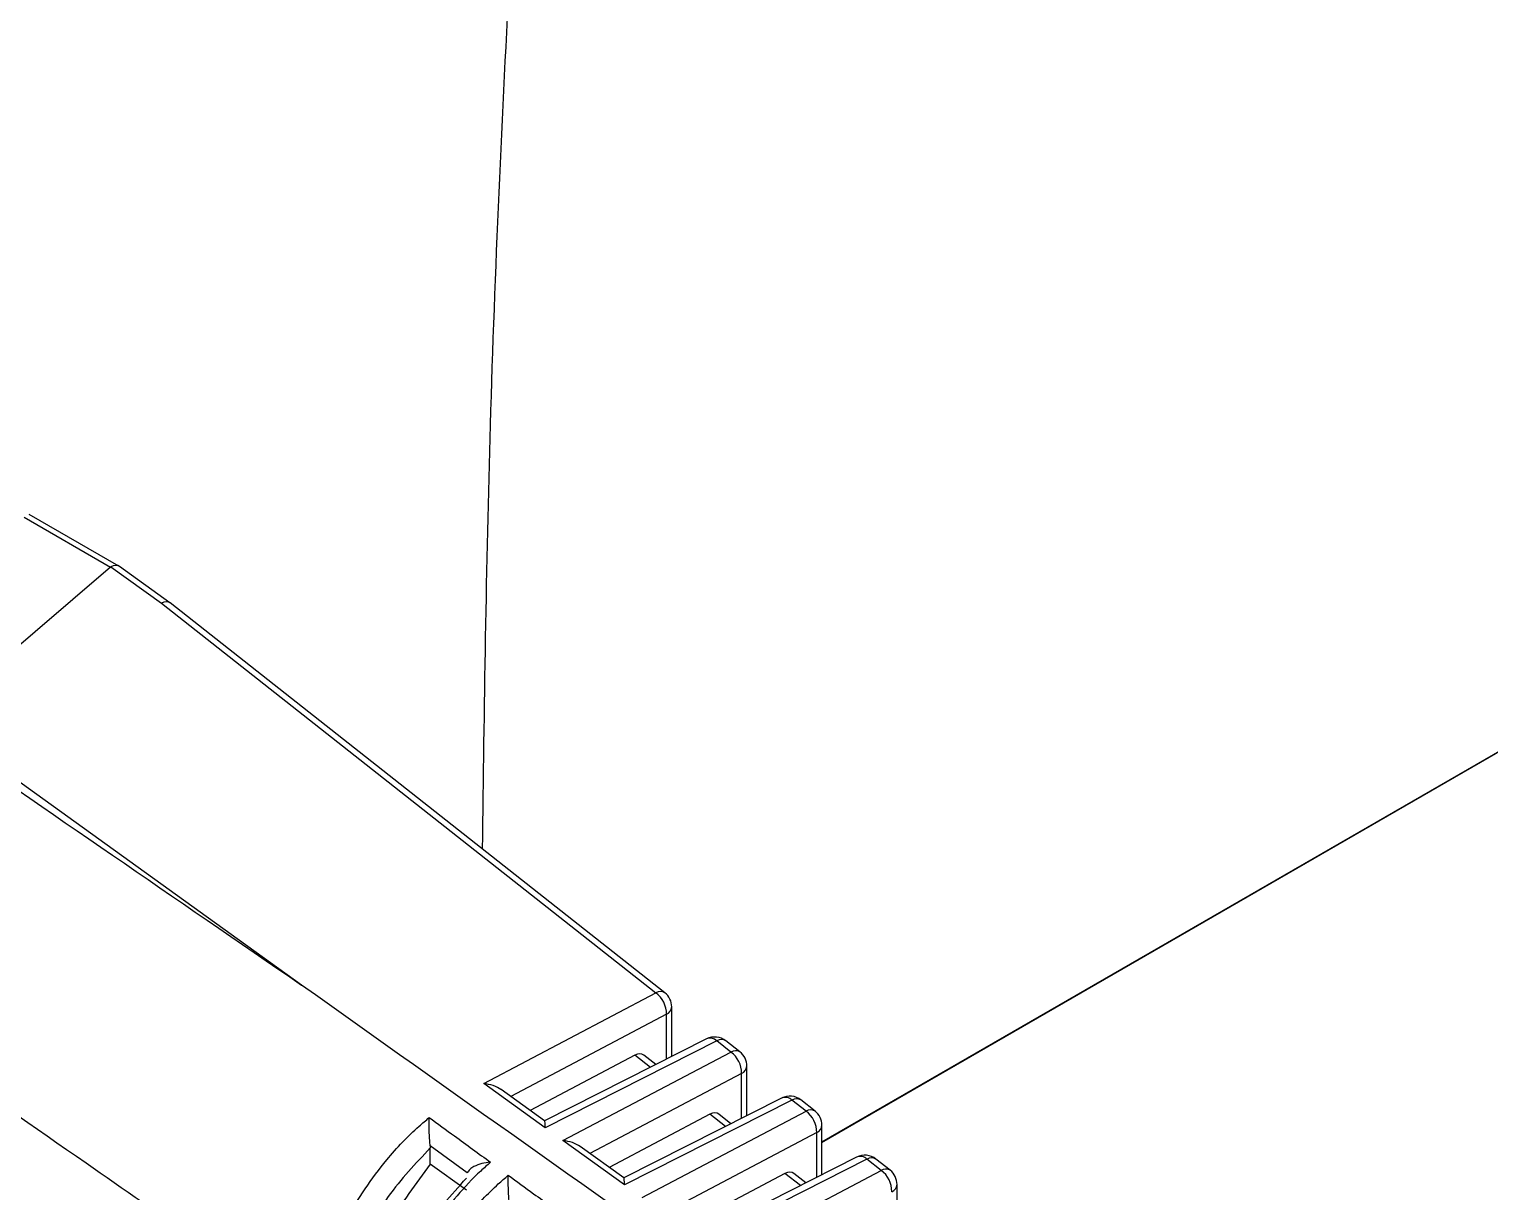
# Model space of a CAD drawing. Extents: x 7 to 135, y 1 to 99.
# Drawn here: x 21.855 to 22.663, y 12.37 to 13.013 of the extents above; entities that cross this region are included whole.
import ezdxf

# ---------------------------------------------------------------- set-up
doc = ezdxf.new("R2010")
doc.units = 0
doc.header["$MEASUREMENT"] = 0
doc.layers.add('OBJECT', color=7, linetype='CONTINUOUS')

msp = doc.modelspace()

# ---------------------------------------------------------------- linework, layer by layer
at = {"layer": 'OBJECT'}
for p, q in [((22.29346, 12.39732), (22.94844, 12.77543)), ((22.29346, 12.39703), (22.94868, 12.77529)), ((21.90453, 12.71588), (21.85488, 12.74454)), ((21.85202, 12.74302), (21.89986, 12.7154)), ((21.89986, 12.7154), (21.80228, 12.63166)), ((21.90003, 12.71551), (21.92797, 12.69542)), ((21.93271, 12.69563), (21.90478, 12.71572)), ((21.92797, 12.69542), (22.2016, 12.47982)), ((22.20655, 12.47986), (21.9328, 12.69556)), ((22.00551, 12.48415), (21.80147, 12.63087)), ((22.10632, 12.42959), (22.2016, 12.47982)), ((22.21037, 12.44458), (22.21037, 12.47201)), ((22.2075, 12.46796), (22.12124, 12.42248)), ((22.2075, 12.44313), (22.2075, 12.46796)), ((22.22963, 12.45432), (22.13999, 12.409)), ((22.23537, 12.45321), (22.14032, 12.40514)), ((22.24314, 12.44708), (22.23537, 12.45321)), ((22.2481, 12.44713), (22.24033, 12.45325)), ((22.18992, 12.44536), (22.13194, 12.41479)), ((22.15016, 12.39806), (22.24314, 12.44708)), ((22.19852, 12.43859), (22.18992, 12.44536)), ((22.20157, 12.44013), (22.19487, 12.44541)), ((22.25191, 12.41189), (22.25191, 12.43927)), ((22.14032, 12.40514), (22.10632, 12.42959)), ((22.24904, 12.43523), (22.16508, 12.39096)), ((22.24904, 12.41044), (22.24904, 12.43523)), ((22.14003, 12.40897), (22.11589, 12.42633)), ((22.27113, 12.42161), (22.18383, 12.37747)), ((22.23147, 12.41263), (22.17578, 12.38327)), ((22.27688, 12.4205), (22.18416, 12.37362)), ((22.194, 12.36654), (22.28469, 12.41435)), ((22.24002, 12.40588), (22.23147, 12.41263)), ((22.24308, 12.40743), (22.23642, 12.41268)), ((22.28469, 12.41435), (22.27688, 12.4205)), ((22.28964, 12.41439), (22.28184, 12.42054)), ((22.29346, 12.37921), (22.29346, 12.40654)), ((22.18416, 12.37362), (22.15016, 12.39806)), ((22.29059, 12.40249), (22.20892, 12.35943)), ((22.29059, 12.37776), (22.29059, 12.40249)), ((22.09724, 12.38024), (22.07668, 12.39516)), ((22.07674, 12.38501), (22.07674, 12.39401)), ((22.18387, 12.37745), (22.15973, 12.39481)), ((22.31264, 12.38891), (22.22767, 12.34595)), ((22.09672, 12.37065), (22.07674, 12.38501)), ((22.31838, 12.3878), (22.228, 12.34209)), ((22.23784, 12.33501), (22.32623, 12.38161)), ((22.32623, 12.38161), (22.31838, 12.3878)), ((22.33119, 12.38166), (22.32334, 12.38784)), ((22.27301, 12.37989), (22.21962, 12.35174)), ((22.28153, 12.37318), (22.27301, 12.37989)), ((22.28458, 12.37472), (22.27796, 12.37994)), ((22.335, 12.34652), (22.335, 12.3738))]:
    msp.add_line(p, q, dxfattribs=at)
for centre, radius, start, end in [((22.20411, 12.47599), 0.00458, 57.76, 123.26558), ((22.19265, 12.46796), 0.01485, 359.98592, 52.94112), ((22.20037, 12.47201), 0.01, 0, 51.76391), ((22.20547, 12.47244), 0.00492, 294.38928, 354.96466), ((22.23414, 12.44539), 0.01, 51.76391, 116.82239), ((22.23164, 12.44935), 0.00536, 45.95681, 112.09575), ((22.23788, 12.44937), 0.00458, 57.76219, 123.25794), ((22.24565, 12.44325), 0.00458, 57.75459, 123.27099), ((22.23419, 12.43523), 0.01485, 359.98238, 52.94465), ((22.24191, 12.43927), 0.01, 0, 51.76391), ((22.24701, 12.4397), 0.00492, 294.38928, 354.96466), ((22.27565, 12.41269), 0.01, 51.76391, 116.82239), ((22.27315, 12.41665), 0.00536, 45.95709, 112.09546), ((22.27939, 12.41667), 0.00458, 57.76244, 123.26314), ((22.2872, 12.41052), 0.00458, 57.76377, 123.26457), ((22.27574, 12.4025), 0.01485, 359.98284, 52.94466), ((22.28346, 12.40654), 0.01, 0, 51.76391), ((22.28856, 12.40697), 0.00492, 294.38605, 354.96789), ((22.31715, 12.37999), 0.01, 51.76391, 116.82239), ((22.31466, 12.38394), 0.00536, 45.95784, 112.08933), ((22.3209, 12.38396), 0.00458, 57.76348, 123.2607), ((22.32874, 12.37778), 0.00458, 57.76244, 123.26314), ((22.31728, 12.36976), 0.01485, 359.98326, 52.94378), ((22.325, 12.3738), 0.01, 0, 51.76391), ((22.3301, 12.37423), 0.00492, 294.38605, 354.96789)]:
    msp.add_arc(centre, radius, start, end, dxfattribs=at)
for centre, major_axis, ratio, start_param, end_param in [((21.95733, 12.67385), (0.05758, -0.04142), 0.099986, 3.091167, 3.117347), ((21.89923, 12.70739), (0.00543, 0.00841), 0.541118, 6.256151, 7.043177), ((21.92674, 12.68761), (0.00602, 0.00799), 0.518549, 6.271793, 7.081603), ((20.41842, 15.51601), (13.53481, -9.64878), 0.094709, 4.881554, 4.897066), ((22.18951, 12.4369), (0.00494, 0.00879), 0.568104, 6.194257, 7.004066), ((22.10509, 12.42178), (0.01406, -0.00097), 0.559485, 0.734923, 1.521949), ((22.23106, 12.40417), (0.00494, 0.00879), 0.568104, 6.194257, 7.004066), ((22.13908, 12.39733), (0.00091, 0.01165), 0.071971, 5.452479, 6.239505), ((22.14893, 12.39025), (0.01406, -0.00097), 0.559485, 0.734923, 1.521949), ((22.2726, 12.37143), (0.00494, 0.00879), 0.568104, 6.194257, 7.004066), ((22.18292, 12.36581), (0.00091, 0.01165), 0.071971, 5.452479, 6.239505)]:
    msp.add_ellipse(centre, major_axis=major_axis, ratio=ratio, start_param=start_param, end_param=end_param, dxfattribs=at)
for points, knots in [([(22.10567, 12.55936), (22.10671, 12.63736), (22.11004, 12.88453), (22.12594, 13.13835), (22.13683, 13.31206)], [0, 0, 0, 0, 0.315612, 1, 1, 1, 1]), ([(21.71416, 12.50564), (21.77153, 12.46565), (21.8702, 12.39686), (21.96906, 12.32818), (22.01044, 12.29943)], [0, 0, 0, 0, 0.581449, 1, 1, 1, 1]), ([(22.51147, 12.12827), (22.50737, 12.13112), (22.48689, 12.14537), (22.40091, 12.20528), (22.23561, 12.32066), (22.08817, 12.42542), (22.00551, 12.48415)], [0, 0, 0, 0, 0.024148, 0.120739, 0.507103, 1, 1, 1, 1]), ([(22.01044, 12.29943), (22.01175, 12.3054), (22.01569, 12.32341), (22.029, 12.35458), (22.0494, 12.38481), (22.06616, 12.4024), (22.07431, 12.40925), (22.0762, 12.41084)], [0, 0, 0, 0, 0.147377, 0.444496, 0.741155, 0.94022, 1, 1, 1, 1]), ([(22.07668, 12.39516), (22.07659, 12.39617), (22.07639, 12.39842), (22.07619, 12.40277), (22.07613, 12.40706), (22.07617, 12.40973), (22.07619, 12.4108), (22.0762, 12.41084)], [0, 0, 0, 0, 0.192788, 0.42965, 0.749297, 0.992263, 1, 1, 1, 1]), ([(22.0762, 12.41084), (22.08086, 12.40744), (22.09216, 12.39919), (22.10347, 12.39094), (22.11011, 12.38609)], [0, 0, 0, 0, 0.412556, 1, 1, 1, 1]), ([(22.07674, 12.39401), (22.06868, 12.38544), (22.05254, 12.36831), (22.03312, 12.33381), (22.02713, 12.31021), (22.02397, 12.29775)], [0, 0, 0, 0, 0.320861, 0.641679, 1, 1, 1, 1]), ([(22.07668, 12.39516), (22.07668, 12.39516), (22.07672, 12.39476), (22.07673, 12.39438), (22.07674, 12.39401)], [0, 0, 0, 0, 0.0203071, 1, 1, 1, 1]), ([(22.07674, 12.38501), (22.06877, 12.37433), (22.05283, 12.35295), (22.03928, 12.32076), (22.03526, 12.302), (22.03381, 12.29524)], [0, 0, 0, 0, 0.390005, 0.779955, 1, 1, 1, 1]), ([(22.11011, 12.38609), (22.10828, 12.38448), (22.10191, 12.37886), (22.08699, 12.36316), (22.06763, 12.3355), (22.05263, 12.30251), (22.04814, 12.28249), (22.04635, 12.27451)], [0, 0, 0, 0, 0.059553, 0.208064, 0.505163, 0.802608, 1, 1, 1, 1]), ([(22.11011, 12.38609), (22.11007, 12.38609), (22.10843, 12.38597), (22.10515, 12.38544), (22.10127, 12.384), (22.09846, 12.3822), (22.09765, 12.38089), (22.09724, 12.38024)], [0, 0, 0, 0, 0.007981, 0.299092, 0.602914, 0.800701, 1, 1, 1, 1]), ([(22.04575, 12.28101), (22.04845, 12.29229), (22.05386, 12.31486), (22.07201, 12.34964), (22.08835, 12.36793), (22.09672, 12.3773)], [0, 0, 0, 0, 0.327832, 0.655736, 1, 1, 1, 1]), ([(22.0554, 12.26822), (22.05669, 12.27419), (22.06059, 12.29218), (22.07383, 12.32336), (22.09393, 12.35327), (22.1103, 12.37064), (22.11808, 12.37733), (22.11993, 12.37892)], [0, 0, 0, 0, 0.148954, 0.449261, 0.749101, 0.940502, 1, 1, 1, 1]), ([(22.12051, 12.36334), (22.12041, 12.36437), (22.12018, 12.36666), (22.11995, 12.37108), (22.11988, 12.3753), (22.11991, 12.3779), (22.11993, 12.37888), (22.11993, 12.37892)], [0, 0, 0, 0, 0.197195, 0.440804, 0.768929, 0.992204, 1, 1, 1, 1]), ([(22.11993, 12.37892), (22.12459, 12.37551), (22.1359, 12.36726), (22.1472, 12.359), (22.15384, 12.35415)], [0, 0, 0, 0, 0.412527, 1, 1, 1, 1])]:
    msp.add_open_spline(points, degree=3, knots=knots, dxfattribs=at)

doc.saveas('drawing.dxf')
